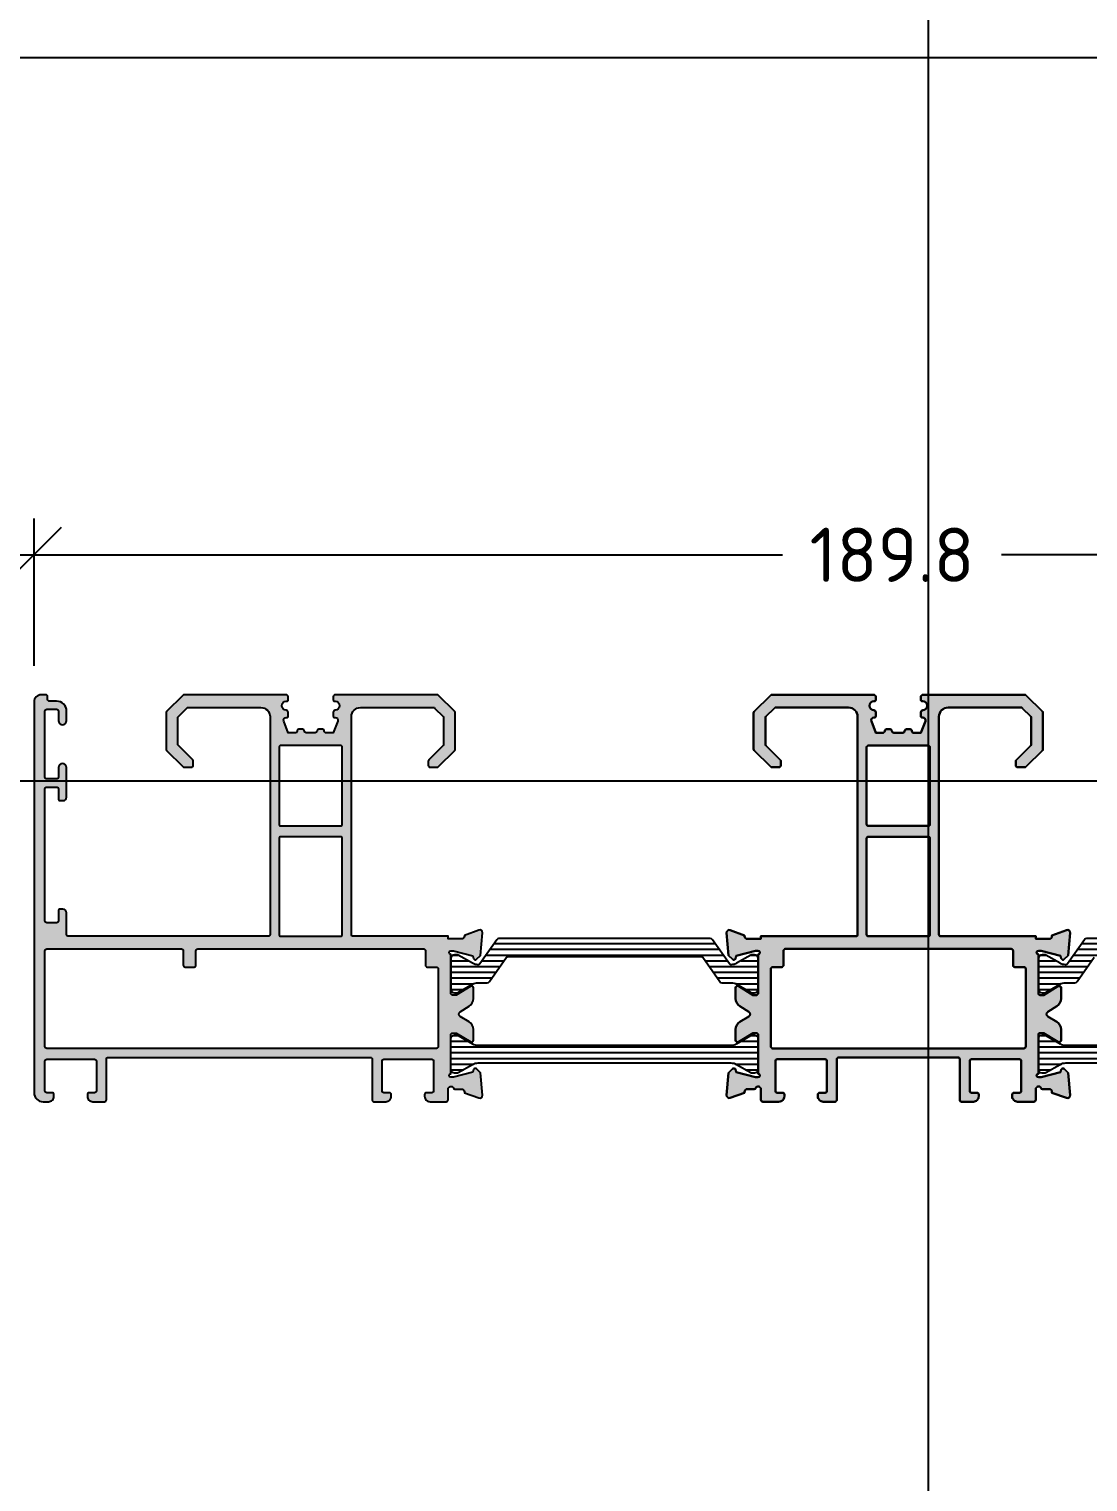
# Model space of a CAD drawing. Extents: x -4122 to 3414, y -5760 to 3840.
# Drawn here: x 641.6 to 758.7, y 3522.5 to 3683.2 of the extents above; entities that cross this region are included whole.
import ezdxf

# ---------------------------------------------------------------- set-up
doc = ezdxf.new("R2010")
doc.units = 0
doc.layers.get('0').update_dxf_attribs({"linetype": 'CONTINUOUS'})
doc.layers.get('DEFPOINTS').update_dxf_attribs({"linetype": 'CONTINUOUS'})
for name, color, linetype in [('ALUM', 7, 'CONTINUOUS'), ('DIM', 94, 'CONTINUOUS'), ('HATCH', 253, 'CONTINUOUS'), ('HATCH_PP', 254, 'CONTINUOUS'), ('PP', 7, 'CONTINUOUS'), ('UNMOVABLE', 4, 'CONTINUOUS')]:
    doc.layers.add(name, color=color, linetype=linetype)
doc.styles.add('ETEM_NAN', font='isocpeur.ttf')
doc.dimstyles.new('ETEM_ARCHITECTURE_STYLE$0', dxfattribs={"dimtxt": 2, "dimasz": 1, "dimexe": 1, "dimexo": 1, "dimgap": 1, "dimtad": 0, "dimdec": 1, "dimtxsty": 'ETEM_NAN', "dimblk": 'OBLIQUE', "dimcen": 0, "dimdle": 1, "dimclrd": 7, "dimclre": 7, "dimclrt": 7, "dimazin": 3, "dimtfac": 1, "dimtdec": 1, "dimtmove": 0, "dimatfit": 3, "dimtolj": 1, "dimtzin": 0})

# ---------------------------------------------------------------- blocks, each defined once
blk = doc.blocks.new('E_75_TEST_PAGE')
at = {"layer": 'DEFPOINTS'}
for p, q in [((185.93, 0), (185.93, -960)), ((278.81, -240), (73.06, -240))]:
    blk.add_line(p, q, dxfattribs=at)
at = {"layer": 'DEFPOINTS', "color": 3}
blk.add_line((386.8, -160), (73.06, -160), dxfattribs=at)
blk = doc.blocks.new('_OBLIQUE')
at = {"color": 0, "linetype": 'BYBLOCK'}
blk.add_line((-0.5, -0.5), (0.5, 0.5), dxfattribs=at)
blk = doc.blocks.new('*D11')
at = {"layer": 'DEFPOINTS', "color": 0}
for p in [(831.91, 3625.03), (642.11, 3608.74), (831.91, 3580.64)]:
    blk.add_point(p, dxfattribs=at)
at = {"layer": 'DIM', "color": 7}
for p, q in [((642.11, 3612.74), (642.11, 3629.03)), ((831.91, 3584.64), (831.91, 3629.03)), ((638.11, 3625.03), (724.91, 3625.03)), ((835.91, 3625.03), (749.11, 3625.03))]:
    blk.add_line(p, q, dxfattribs=at)
at = {"layer": 'DIM', "color": 7, "xscale": 6, "yscale": 6, "zscale": 6, "rotation": 180}
blk.add_blockref('_OBLIQUE', (642.11, 3625.03), dxfattribs=at)
at = {"layer": 'DIM', "color": 7, "xscale": 6, "yscale": 6, "zscale": 6}
blk.add_blockref('_OBLIQUE', (831.91, 3625.03), dxfattribs=at)
at = {"layer": 'DIM', "color": 7, "insert": (737.01, 3625.03), "char_height": 6, "attachment_point": 5, "style": 'ETEM_NAN'}
blk.add_mtext('189.8', dxfattribs=at)
blk = doc.blocks.new('*D12')
at = {"layer": 'DEFPOINTS', "color": 0}
for p in [(642.91, 3609.54), (633.61, 3564.54), (643.11, 3564.54)]:
    blk.add_point(p, dxfattribs=at)
at = {"layer": 'DIM', "color": 7}
for p, q in [((633.61, 3613.54), (633.61, 3594.94)), ((638.91, 3609.54), (629.61, 3609.54)), ((633.61, 3560.54), (633.61, 3579.14)), ((639.11, 3564.54), (629.61, 3564.54))]:
    blk.add_line(p, q, dxfattribs=at)
at = {"layer": 'DIM', "color": 7, "xscale": 6, "yscale": 6, "zscale": 6}
for p, rotation in [((633.61, 3609.54), 90), ((633.61, 3564.54), 270)]:
    blk.add_blockref('_OBLIQUE', p, dxfattribs=dict(at, rotation=rotation))
at = {"layer": 'DIM', "color": 7, "insert": (633.61, 3587.04), "char_height": 6, "attachment_point": 5, "rotation": 90, "style": 'ETEM_NAN'}
blk.add_mtext('45', dxfattribs=at)

msp = doc.modelspace()

# ---------------------------------------------------------------- hatches: boundary and pattern name
at = {"layer": 'HATCH'}
h = msp.add_hatch(color=256, dxfattribs=at)
h.paths.add_polyline_path([(658.71, 3609.54, 0.198912), (658.57, 3609.48), (656.77, 3607.68, 0.198912), (656.71, 3607.54), (656.71, 3603.54, 0.198912), (656.77, 3603.4), (658.57, 3601.6, 0.198912), (658.71, 3601.54), (659.51, 3601.54, 0.414214), (659.71, 3601.74), (659.71, 3602.21, 0.198912), (659.66, 3602.36), (658.07, 3603.94, -0.198912), (658.01, 3604.08), (658.01, 3607, -0.198912), (658.07, 3607.14), (659.01, 3608.08, -0.198912), (659.15, 3608.14), (667.21, 3608.14, -0.414214), (668.21, 3607.14), (668.21, 3583.04, -0.414214), (668.01, 3582.84), (645.91, 3582.84, -0.414214), (645.71, 3583.04), (645.71, 3585.44, 0.414214), (645.31, 3585.84), (645.01, 3585.84, 0.414214), (644.81, 3585.64), (644.81, 3584.54, -0.414214), (644.61, 3584.34), (643.51, 3584.34, -0.414214), (643.31, 3584.54), (643.31, 3599.14, -0.414214), (643.51, 3599.34), (644.61, 3599.34, -0.414214), (644.81, 3599.14), (644.81, 3598.04, 0.414214), (645.01, 3597.84), (645.31, 3597.84, 0.414214), (645.71, 3598.24), (645.71, 3601.49, 1), (644.81, 3601.49), (644.81, 3600.44, -0.414214), (644.61, 3600.24), (643.51, 3600.24, -0.414214), (643.31, 3600.44), (643.31, 3607.74, -0.414214), (643.51, 3607.94), (644.61, 3607.94, -0.414214), (644.81, 3607.74), (644.81, 3606.69, 1), (645.71, 3606.69), (645.71, 3607.74, 0.414214), (644.61, 3608.84), (643.81, 3608.84, -0.414214), (643.61, 3609.04), (643.61, 3609.34, 0.414214), (643.41, 3609.54), (642.91, 3609.54, 0.414214), (642.11, 3608.74), (642.11, 3565.54, 0.414214), (643.11, 3564.54), (643.71, 3564.54, 0.414214), (644.31, 3565.14), (644.31, 3565.34, 0.414214), (644.11, 3565.54), (643.51, 3565.54, -0.414214), (643.31, 3565.74), (643.31, 3569.04, -0.414214), (643.51, 3569.24), (648.81, 3569.24, -0.414214), (649.01, 3569.04), (649.01, 3565.74, -0.414214), (648.81, 3565.54), (648.21, 3565.54, 0.414214), (648.01, 3565.34), (648.01, 3565.14, 0.414214), (648.61, 3564.54), (649.91, 3564.54, 0.414214), (650.11, 3564.74), (650.11, 3569.24, -0.414214), (650.31, 3569.44), (679.31, 3569.44, -0.414214), (679.51, 3569.24), (679.51, 3564.74, 0.414214), (679.71, 3564.54), (681.01, 3564.54, 0.414214), (681.61, 3565.14), (681.61, 3565.34, 0.414214), (681.41, 3565.54), (680.81, 3565.54, -0.414214), (680.61, 3565.74), (680.61, 3569.04, -0.414214), (680.81, 3569.24), (686.11, 3569.24, -0.414214), (686.31, 3569.04), (686.31, 3565.74, -0.414214), (686.11, 3565.54), (685.51, 3565.54, 0.414214), (685.31, 3565.34), (685.31, 3565.14, 0.414214), (685.91, 3564.54), (687.71, 3564.54, 0.414214), (687.91, 3564.74), (687.91, 3565.94, -0.812836), (688.49, 3566.06, 0.298217), (688.67, 3565.94), (689.41, 3565.94, -0.414214), (689.71, 3565.64), (689.71, 3565.54), (691.31, 3564.96, 0.548619), (691.71, 3565.27), (691.5, 3567.75), (691.06, 3568.18, 0.57735), (690.73, 3568.09), (690.65, 3567.81), (688.51, 3567.24), (688.21, 3567.24, -1), (688.21, 3567.64), (688.21, 3571.94, -0.414214), (688.41, 3572.14), (688.81, 3572.14), (690.41, 3571.17, 0.585007), (690.71, 3571.34), (690.71, 3572.53, 0.261824), (690.23, 3573.38), (689.25, 3573.98, -0.562186), (689.25, 3574.5), (690.23, 3575.1, 0.261824), (690.71, 3575.95), (690.71, 3577.14, 0.585007), (690.41, 3577.31), (688.81, 3576.34), (688.41, 3576.34, -0.414214), (688.21, 3576.54), (688.21, 3580.84, -1), (688.21, 3581.24), (688.51, 3581.24), (690.65, 3580.67), (690.73, 3580.39, 0.57735), (691.06, 3580.3), (691.5, 3580.73), (691.71, 3583.21, 0.548619), (691.31, 3583.52), (689.71, 3582.94), (689.71, 3582.84, -0.414214), (689.41, 3582.54), (687.91, 3582.54), (687.91, 3582.84), (677.41, 3582.84, -0.414214), (677.21, 3583.04), (677.21, 3607.14, -0.414214), (678.21, 3608.14), (686.28, 3608.14, -0.198912), (686.42, 3608.08), (687.36, 3607.14, -0.198912), (687.41, 3607), (687.41, 3604.08, -0.198912), (687.36, 3603.94), (685.77, 3602.36, 0.198912), (685.71, 3602.21), (685.71, 3601.74, 0.414214), (685.91, 3601.54), (686.71, 3601.54, 0.198912), (686.86, 3601.6), (688.66, 3603.4, 0.198912), (688.71, 3603.54), (688.71, 3607.54, 0.198912), (688.66, 3607.68), (686.86, 3609.48, 0.198912), (686.71, 3609.54), (675.41, 3609.54, 0.414214), (675.21, 3609.34), (675.21, 3608.94, 0.414214), (675.31, 3608.84), (675.41, 3608.84, -1), (675.41, 3607.84, 0.414214), (675.21, 3607.64), (675.21, 3607.14, 0.541661), (675.34, 3607.03, -0.60332), (675.7, 3606.64), (675.21, 3605.34), (674.41, 3605.34, -0.414214), (674.21, 3605.54, 0.414214), (674.01, 3605.74), (673.61, 3605.74, 0.414213), (673.41, 3605.54, -0.414213), (673.21, 3605.34), (672.71, 3605.34), (672.21, 3605.34, -0.414213), (672.01, 3605.54, 0.414213), (671.81, 3605.74), (671.41, 3605.74, 0.414214), (671.21, 3605.54, -0.414214), (671.01, 3605.34), (670.21, 3605.34), (669.73, 3606.64, -0.522662), (670.01, 3607.04), (670.11, 3607.04, 0.414214), (670.21, 3607.14), (670.21, 3607.64, 0.414214), (670.01, 3607.84, -1), (670.01, 3608.84), (670.11, 3608.84, 0.414214), (670.21, 3608.94), (670.21, 3609.34, 0.414214), (670.01, 3609.54)])
h.paths.add_polyline_path([(669.41, 3603.94), (676.01, 3603.94, -0.414214), (676.21, 3603.74), (676.21, 3595.24, -0.414214), (676.01, 3595.04), (669.41, 3595.04, -0.414214), (669.21, 3595.24), (669.21, 3603.74, -0.414214)], flags=16)
h.paths.add_polyline_path([(669.41, 3593.84), (676.01, 3593.84, -0.414214), (676.21, 3593.64), (676.21, 3583.04, -0.414214), (676.01, 3582.84), (669.41, 3582.84, -0.414214), (669.21, 3583.04), (669.21, 3593.64, -0.414214)], flags=16)
h.paths.add_polyline_path([(685.21, 3581.44, -0.414214), (685.41, 3581.24), (685.41, 3579.64, 0.414214), (685.61, 3579.44), (686.61, 3579.44, -0.414214), (686.81, 3579.24), (686.81, 3570.64, -0.414214), (686.61, 3570.44), (643.51, 3570.44, -0.414214), (643.31, 3570.64), (643.31, 3581.24, -0.414214), (643.51, 3581.44), (658.41, 3581.44, -0.414214), (658.61, 3581.24), (658.61, 3579.64, 0.414214), (658.81, 3579.44), (659.81, 3579.44, 0.414214), (660.01, 3579.64), (660.01, 3581.24, -0.414214), (660.21, 3581.44)], flags=16)
h = msp.add_hatch(color=256, dxfattribs=at)
h.paths.add_polyline_path([(736.01, 3605.34), (735.21, 3605.34), (734.73, 3606.64, -0.522662), (735.01, 3607.04), (735.11, 3607.04, 0.414214), (735.21, 3607.14), (735.21, 3607.64, 0.414214), (735.01, 3607.84, -1), (735.01, 3608.84), (735.11, 3608.84, 0.414214), (735.21, 3608.94), (735.21, 3609.34, 0.414214), (735.01, 3609.54), (723.71, 3609.54, 0.198912), (723.57, 3609.48), (721.77, 3607.68, 0.198912), (721.71, 3607.54), (721.71, 3603.54, 0.198912), (721.77, 3603.4), (723.57, 3601.6, 0.198912), (723.71, 3601.54), (724.51, 3601.54, 0.414214), (724.71, 3601.74), (724.71, 3602.21, 0.198912), (724.66, 3602.36), (723.07, 3603.94, -0.198912), (723.01, 3604.08), (723.01, 3607, -0.198912), (723.07, 3607.14), (724.01, 3608.08, -0.198912), (724.15, 3608.14), (732.21, 3608.14, -0.414214), (733.21, 3607.14), (733.21, 3583.04, -0.414214), (733.01, 3582.84), (722.51, 3582.84), (722.51, 3582.54), (721.01, 3582.54, -0.414214), (720.71, 3582.84), (720.71, 3582.94), (719.12, 3583.52, 0.548619), (718.72, 3583.21), (718.93, 3580.73), (719.37, 3580.3, 0.57735), (719.7, 3580.39), (719.78, 3580.67), (721.91, 3581.24), (722.21, 3581.24, -1), (722.21, 3580.84), (722.21, 3576.54, -0.414214), (722.01, 3576.34), (721.61, 3576.34), (720.02, 3577.31, 0.585007), (719.71, 3577.14), (719.71, 3575.95, 0.261824), (720.19, 3575.1), (721.18, 3574.5, -0.562186), (721.18, 3573.98), (720.19, 3573.38, 0.261824), (719.71, 3572.53), (719.71, 3571.34, 0.585007), (720.02, 3571.17), (721.61, 3572.14), (722.01, 3572.14, -0.414214), (722.21, 3571.94), (722.21, 3567.64, -1), (722.21, 3567.24), (721.91, 3567.24), (719.78, 3567.81), (719.7, 3568.09, 0.57735), (719.37, 3568.18), (718.93, 3567.75), (718.72, 3565.27, 0.548619), (719.12, 3564.96), (720.71, 3565.54), (720.71, 3565.64, -0.414214), (721.01, 3565.94), (721.76, 3565.94, 0.298217), (721.94, 3566.06, -0.812836), (722.51, 3565.94), (722.51, 3564.74, 0.414214), (722.71, 3564.54), (724.51, 3564.54, 0.414214), (725.11, 3565.14), (725.11, 3565.34, 0.414214), (724.91, 3565.54), (724.31, 3565.54, -0.414214), (724.11, 3565.74), (724.11, 3569.04, -0.414214), (724.31, 3569.24), (729.61, 3569.24, -0.414214), (729.81, 3569.04), (729.81, 3565.74, -0.414213), (729.61, 3565.54), (729.01, 3565.54, 0.414214), (728.81, 3565.34), (728.81, 3565.14, 0.414214), (729.41, 3564.54), (730.71, 3564.54, 0.414214), (730.91, 3564.74), (730.91, 3569.24, -0.414214), (731.11, 3569.44), (737.71, 3569.44), (744.31, 3569.44, -0.414214), (744.51, 3569.24), (744.51, 3564.74, 0.414214), (744.71, 3564.54), (746.01, 3564.54, 0.414214), (746.61, 3565.14), (746.61, 3565.34, 0.414214), (746.41, 3565.54), (745.81, 3565.54, -0.414214), (745.61, 3565.74), (745.61, 3569.04, -0.414214), (745.81, 3569.24), (751.11, 3569.24, -0.414214), (751.31, 3569.04), (751.31, 3565.74, -0.414214), (751.11, 3565.54), (750.51, 3565.54, 0.414214), (750.31, 3565.34), (750.31, 3565.14, 0.414214), (750.91, 3564.54), (752.71, 3564.54, 0.414214), (752.91, 3564.74), (752.91, 3565.94, -0.812836), (753.49, 3566.06, 0.298217), (753.67, 3565.94), (754.41, 3565.94, -0.414214), (754.71, 3565.64), (754.71, 3565.54), (756.31, 3564.96, 0.548619), (756.71, 3565.27), (756.5, 3567.75), (756.06, 3568.18, 0.57735), (755.73, 3568.09), (755.65, 3567.81), (753.51, 3567.24), (753.21, 3567.24, -1), (753.21, 3567.64), (753.21, 3571.94, -0.414214), (753.41, 3572.14), (753.81, 3572.14), (755.41, 3571.17, 0.585007), (755.71, 3571.34), (755.71, 3572.53, 0.261824), (755.23, 3573.38), (754.25, 3573.98, -0.562186), (754.25, 3574.5), (755.23, 3575.1, 0.261824), (755.71, 3575.95), (755.71, 3577.14, 0.585007), (755.41, 3577.31), (753.81, 3576.34), (753.41, 3576.34, -0.414214), (753.21, 3576.54), (753.21, 3580.84, -1), (753.21, 3581.24), (753.51, 3581.24), (755.65, 3580.67), (755.73, 3580.39, 0.57735), (756.06, 3580.3), (756.5, 3580.73), (756.71, 3583.21, 0.548619), (756.31, 3583.52), (754.71, 3582.94), (754.71, 3582.84, -0.414214), (754.41, 3582.54), (752.91, 3582.54), (752.91, 3582.84), (742.41, 3582.84, -0.414214), (742.21, 3583.04), (742.21, 3607.14, -0.414214), (743.21, 3608.14), (751.28, 3608.14, -0.198912), (751.42, 3608.08), (752.36, 3607.14, -0.198912), (752.41, 3607), (752.41, 3604.08, -0.198912), (752.36, 3603.94), (750.77, 3602.36, 0.198912), (750.71, 3602.21), (750.71, 3601.74, 0.414214), (750.91, 3601.54), (751.71, 3601.54, 0.198912), (751.86, 3601.6), (753.66, 3603.4, 0.198912), (753.71, 3603.54), (753.71, 3607.54, 0.198912), (753.66, 3607.68), (751.86, 3609.48, 0.198912), (751.71, 3609.54), (740.41, 3609.54, 0.414214), (740.21, 3609.34), (740.21, 3608.94, 0.414214), (740.31, 3608.84), (740.41, 3608.84, -1), (740.41, 3607.84, 0.414214), (740.21, 3607.64), (740.21, 3607.14, 0.541661), (740.34, 3607.03, -0.60332), (740.7, 3606.64), (740.21, 3605.34), (739.41, 3605.34, -0.414214), (739.21, 3605.54, 0.414214), (739.01, 3605.74), (738.61, 3605.74, 0.414213), (738.41, 3605.54, -0.414213), (738.21, 3605.34), (737.71, 3605.34), (737.21, 3605.34, -0.414213), (737.01, 3605.54, 0.414213), (736.81, 3605.74), (736.41, 3605.74, 0.414214), (736.21, 3605.54, -0.414214)])
h.paths.add_polyline_path([(737.71, 3603.94), (741.01, 3603.94, -0.414214), (741.21, 3603.74), (741.21, 3595.24, -0.414214), (741.01, 3595.04), (737.71, 3595.04), (734.41, 3595.04, -0.414214), (734.21, 3595.24), (734.21, 3603.74, -0.414214), (734.41, 3603.94)], flags=16)
h.paths.add_polyline_path([(737.71, 3593.84), (741.01, 3593.84, -0.414214), (741.21, 3593.64), (741.21, 3583.04, -0.414214), (741.01, 3582.84), (737.71, 3582.84), (734.41, 3582.84, -0.414214), (734.21, 3583.04), (734.21, 3593.64, -0.414214), (734.41, 3593.84)], flags=16)
h.paths.add_polyline_path([(737.71, 3581.44), (750.21, 3581.44, -0.414214), (750.41, 3581.24), (750.41, 3579.64, 0.414214), (750.61, 3579.44), (751.61, 3579.44, -0.414214), (751.81, 3579.24), (751.81, 3570.64, -0.414214), (751.61, 3570.44), (737.71, 3570.44), (723.81, 3570.44, -0.414214), (723.61, 3570.64), (723.61, 3579.24, -0.414214), (723.81, 3579.44), (724.81, 3579.44, 0.414214), (725.01, 3579.64), (725.01, 3581.24, -0.414214), (725.21, 3581.44)], flags=16)
at = {"layer": 'HATCH_PP'}
h = msp.add_hatch(dxfattribs=at)
h.set_pattern_fill('ANSI31', color=256, scale=0.2, angle=135, style=0)
edge = h.paths.add_edge_path()
edge.add_line((770.21, 3580.59), (780.91, 3580.59))
edge.add_arc((780.91, 3580.39), 0.2, 35, 90, ccw=False)
edge.add_line((781.07, 3580.51), (782.95, 3577.82))
edge.add_arc((783.2, 3577.99), 0.3, 215, 270)
edge.add_line((783.2, 3577.69), (784.23, 3577.69))
edge.add_arc((784.23, 3576.49), 1.2, 60, 90, ccw=False)
edge.add_line((784.83, 3577.53), (786.4, 3576.62))
edge.add_arc((786.51, 3576.8), 0.21, 240, 270)
edge.add_line((786.51, 3576.59), (786.81, 3576.59))
edge.add_arc((786.81, 3576.99), 0.4, 270, 360)
edge.add_line((787.21, 3576.99), (787.21, 3580.39))
edge.add_arc((786.81, 3580.39), 0.4, 0, 90)
edge.add_line((786.81, 3580.79), (786.51, 3580.79))
edge.add_arc((786.51, 3580.58), 0.21, 90, 120)
edge.add_line((786.4, 3580.76), (784.83, 3579.85))
edge.add_arc((784.23, 3580.89), 1.2, 270, 300, ccw=False)
edge.add_line((784.23, 3579.69), (784.19, 3579.69))
edge.add_arc((784.19, 3579.9), 0.21, 215, 270, ccw=False)
edge.add_line((784.02, 3579.78), (782.14, 3582.46))
edge.add_arc((781.9, 3582.29), 0.3, 35, 90)
edge.add_line((781.9, 3582.59), (770.21, 3582.59))
edge.add_line((770.21, 3582.59), (758.53, 3582.59))
edge.add_arc((758.53, 3582.29), 0.3, 90, 145)
edge.add_line((758.29, 3582.46), (756.41, 3579.78))
edge.add_arc((756.24, 3579.9), 0.21, 270, 325, ccw=False)
edge.add_line((756.24, 3579.69), (756.2, 3579.69))
edge.add_arc((756.2, 3580.89), 1.2, 240, 270, ccw=False)
edge.add_line((755.6, 3579.85), (754.02, 3580.76))
edge.add_arc((753.92, 3580.58), 0.21, 60, 90)
edge.add_line((753.92, 3580.79), (753.61, 3580.79))
edge.add_arc((753.61, 3580.39), 0.4, 90, 180)
edge.add_line((753.21, 3580.39), (753.21, 3576.99))
edge.add_arc((753.61, 3576.99), 0.4, 180, 270)
edge.add_line((753.61, 3576.59), (753.92, 3576.59))
edge.add_arc((753.92, 3576.8), 0.21, 270, 300)
edge.add_line((754.02, 3576.62), (755.6, 3577.53))
edge.add_arc((756.2, 3576.49), 1.2, 90, 120, ccw=False)
edge.add_line((756.2, 3577.69), (757.23, 3577.69))
edge.add_arc((757.23, 3577.99), 0.3, 270, 325)
edge.add_line((757.48, 3577.82), (759.36, 3580.51))
edge.add_arc((759.52, 3580.39), 0.2, 90, 145, ccw=False)
edge.add_line((759.52, 3580.59), (770.21, 3580.59))
edge = h.paths.add_edge_path()
edge.add_arc((753.61, 3571.49), 0.4, 90, 180, ccw=False)
edge.add_line((753.61, 3571.89), (753.89, 3571.89))
edge.add_arc((753.89, 3571.59), 0.3, 60, 90, ccw=False)
edge.add_line((754.04, 3571.85), (755.6, 3570.95))
edge.add_arc((756.2, 3571.99), 1.2, 240, 270)
edge.add_line((756.2, 3570.79), (784.23, 3570.79))
edge.add_arc((784.23, 3571.99), 1.2, 270, 300)
edge.add_line((784.83, 3570.95), (786.38, 3571.85))
edge.add_arc((786.53, 3571.59), 0.3, 90, 120, ccw=False)
edge.add_line((786.53, 3571.89), (786.81, 3571.89))
edge.add_arc((786.81, 3571.49), 0.4, 0, 90, ccw=False)
edge.add_line((787.21, 3571.49), (787.21, 3568.09))
edge.add_arc((786.81, 3568.09), 0.4, 270, 360, ccw=False)
edge.add_line((786.81, 3567.69), (786.53, 3567.69))
edge.add_arc((786.53, 3567.99), 0.3, 240, 270, ccw=False)
edge.add_line((786.38, 3567.73), (784.83, 3568.63))
edge.add_arc((784.23, 3567.59), 1.2, 60, 90)
edge.add_line((784.23, 3568.79), (756.2, 3568.79))
edge.add_arc((756.2, 3567.59), 1.2, 90, 120)
edge.add_line((755.6, 3568.63), (754.04, 3567.73))
edge.add_arc((753.89, 3567.99), 0.3, 270, 300, ccw=False)
edge.add_line((753.89, 3567.69), (753.61, 3567.69))
edge.add_arc((753.61, 3568.09), 0.4, 180, 270, ccw=False)
edge.add_line((753.21, 3568.09), (753.21, 3571.49))
edge = h.paths.add_edge_path()
edge.add_arc((688.61, 3571.49), 0.4, 90, 180, ccw=False)
edge.add_line((688.61, 3571.89), (688.89, 3571.89))
edge.add_arc((688.89, 3571.59), 0.3, 60, 90, ccw=False)
edge.add_line((689.04, 3571.85), (690.6, 3570.95))
edge.add_arc((691.2, 3571.99), 1.2, 240, 270)
edge.add_line((691.2, 3570.79), (719.23, 3570.79))
edge.add_arc((719.23, 3571.99), 1.2, 270, 300)
edge.add_line((719.83, 3570.95), (721.38, 3571.85))
edge.add_arc((721.53, 3571.59), 0.3, 90, 120, ccw=False)
edge.add_line((721.53, 3571.89), (721.81, 3571.89))
edge.add_arc((721.81, 3571.49), 0.4, 0, 90, ccw=False)
edge.add_line((722.21, 3571.49), (722.21, 3568.09))
edge.add_arc((721.81, 3568.09), 0.4, 270, 360, ccw=False)
edge.add_line((721.81, 3567.69), (721.53, 3567.69))
edge.add_arc((721.53, 3567.99), 0.3, 240, 270, ccw=False)
edge.add_line((721.38, 3567.73), (719.83, 3568.63))
edge.add_arc((719.23, 3567.59), 1.2, 60, 90)
edge.add_line((719.23, 3568.79), (691.2, 3568.79))
edge.add_arc((691.2, 3567.59), 1.2, 90, 120)
edge.add_line((690.6, 3568.63), (689.04, 3567.73))
edge.add_arc((688.89, 3567.99), 0.3, 270, 300, ccw=False)
edge.add_line((688.89, 3567.69), (688.61, 3567.69))
edge.add_arc((688.61, 3568.09), 0.4, 180, 270, ccw=False)
edge.add_line((688.21, 3568.09), (688.21, 3571.49))
edge = h.paths.add_edge_path()
edge.add_line((705.21, 3580.59), (715.91, 3580.59))
edge.add_arc((715.91, 3580.39), 0.2, 35, 90, ccw=False)
edge.add_line((716.07, 3580.51), (717.95, 3577.82))
edge.add_arc((718.2, 3577.99), 0.3, 215, 270)
edge.add_line((718.2, 3577.69), (719.23, 3577.69))
edge.add_arc((719.23, 3576.49), 1.2, 60, 90, ccw=False)
edge.add_line((719.83, 3577.53), (721.4, 3576.62))
edge.add_arc((721.51, 3576.8), 0.21, 240, 270)
edge.add_line((721.51, 3576.59), (721.81, 3576.59))
edge.add_arc((721.81, 3576.99), 0.4, 270, 360)
edge.add_line((722.21, 3576.99), (722.21, 3580.39))
edge.add_arc((721.81, 3580.39), 0.4, 0, 90)
edge.add_line((721.81, 3580.79), (721.51, 3580.79))
edge.add_arc((721.51, 3580.58), 0.21, 90, 120)
edge.add_line((721.4, 3580.76), (719.83, 3579.85))
edge.add_arc((719.23, 3580.89), 1.2, 270, 300, ccw=False)
edge.add_line((719.23, 3579.69), (719.19, 3579.69))
edge.add_arc((719.19, 3579.9), 0.21, 215, 270, ccw=False)
edge.add_line((719.02, 3579.78), (717.14, 3582.46))
edge.add_arc((716.9, 3582.29), 0.3, 35, 90)
edge.add_line((716.9, 3582.59), (705.21, 3582.59))
edge.add_line((705.21, 3582.59), (693.53, 3582.59))
edge.add_arc((693.53, 3582.29), 0.3, 90, 145)
edge.add_line((693.29, 3582.46), (691.41, 3579.78))
edge.add_arc((691.24, 3579.9), 0.21, 270, 325, ccw=False)
edge.add_line((691.24, 3579.69), (691.2, 3579.69))
edge.add_arc((691.2, 3580.89), 1.2, 240, 270, ccw=False)
edge.add_line((690.6, 3579.85), (689.02, 3580.76))
edge.add_arc((688.92, 3580.58), 0.21, 60, 90)
edge.add_line((688.92, 3580.79), (688.61, 3580.79))
edge.add_arc((688.61, 3580.39), 0.4, 90, 180)
edge.add_line((688.21, 3580.39), (688.21, 3576.99))
edge.add_arc((688.61, 3576.99), 0.4, 180, 270)
edge.add_line((688.61, 3576.59), (688.92, 3576.59))
edge.add_arc((688.92, 3576.8), 0.21, 270, 300)
edge.add_line((689.02, 3576.62), (690.6, 3577.53))
edge.add_arc((691.2, 3576.49), 1.2, 90, 120, ccw=False)
edge.add_line((691.2, 3577.69), (692.23, 3577.69))
edge.add_arc((692.23, 3577.99), 0.3, 270, 325)
edge.add_line((692.48, 3577.82), (694.36, 3580.51))
edge.add_arc((694.52, 3580.39), 0.2, 90, 145, ccw=False)
edge.add_line((694.52, 3580.59), (705.21, 3580.59))

# ---------------------------------------------------------------- linework, layer by layer
at = {"layer": 'ALUM'}
for points in [[(675.31, 3607.04), (675.41, 3607.04, -0.522662), (675.7, 3606.64), (675.21, 3605.34), (674.41, 3605.34, -0.414214), (674.21, 3605.54, 0.414214), (674.01, 3605.74), (673.61, 3605.74, 0.414213), (673.41, 3605.54, -0.414213), (673.21, 3605.34), (672.71, 3605.34), (672.21, 3605.34, -0.414213), (672.01, 3605.54, 0.414213), (671.81, 3605.74), (671.41, 3605.74, 0.414214), (671.21, 3605.54, -0.414214), (671.01, 3605.34), (670.21, 3605.34), (669.73, 3606.64, -0.522662), (670.01, 3607.04), (670.11, 3607.04, 0.414214), (670.21, 3607.14), (670.21, 3607.64, 0.414214), (670.01, 3607.84, -1), (670.01, 3608.84), (670.11, 3608.84, 0.414214), (670.21, 3608.94), (670.21, 3609.34, 0.414214), (670.01, 3609.54), (658.71, 3609.54, 0.198912), (658.57, 3609.48), (656.77, 3607.68, 0.198912), (656.71, 3607.54), (656.71, 3603.54, 0.198912), (656.77, 3603.4), (658.57, 3601.6, 0.198912), (658.71, 3601.54), (659.51, 3601.54, 0.414214), (659.71, 3601.74), (659.71, 3602.21, 0.198912), (659.66, 3602.36), (658.07, 3603.94, -0.198912), (658.01, 3604.08), (658.01, 3607, -0.198912), (658.07, 3607.14), (659.01, 3608.08, -0.198912), (659.15, 3608.14), (667.21, 3608.14, -0.414214), (668.21, 3607.14), (668.21, 3583.04, -0.414214), (668.01, 3582.84), (645.91, 3582.84, -0.414214), (645.71, 3583.04), (645.71, 3585.44, 0.414214), (645.31, 3585.84), (645.01, 3585.84, 0.414214), (644.81, 3585.64), (644.81, 3584.54, -0.414214), (644.61, 3584.34), (643.51, 3584.34, -0.414214), (643.31, 3584.54), (643.31, 3599.14, -0.414214), (643.51, 3599.34), (644.61, 3599.34, -0.414214), (644.81, 3599.14), (644.81, 3598.04, 0.414214), (645.01, 3597.84), (645.31, 3597.84, 0.414214), (645.71, 3598.24), (645.71, 3601.49, 1), (644.81, 3601.49), (644.81, 3600.44, -0.414214), (644.61, 3600.24), (643.51, 3600.24, -0.414214), (643.31, 3600.44), (643.31, 3607.74, -0.414214), (643.51, 3607.94), (644.61, 3607.94, -0.414214), (644.81, 3607.74), (644.81, 3606.69, 1), (645.71, 3606.69), (645.71, 3607.74, 0.414214), (644.61, 3608.84), (643.81, 3608.84, -0.414214), (643.61, 3609.04), (643.61, 3609.34, 0.414214), (643.41, 3609.54), (642.91, 3609.54, 0.414214), (642.11, 3608.74), (642.11, 3565.54, 0.414214), (643.11, 3564.54), (643.71, 3564.54, 0.414214), (644.31, 3565.14), (644.31, 3565.34, 0.414214), (644.11, 3565.54), (643.51, 3565.54, -0.414214), (643.31, 3565.74), (643.31, 3569.04, -0.414214), (643.51, 3569.24), (648.81, 3569.24, -0.414214), (649.01, 3569.04), (649.01, 3565.74, -0.414214), (648.81, 3565.54), (648.21, 3565.54, 0.414214), (648.01, 3565.34), (648.01, 3565.14, 0.414214), (648.61, 3564.54), (649.91, 3564.54, 0.414214), (650.11, 3564.74), (650.11, 3569.24, -0.414214), (650.31, 3569.44), (679.31, 3569.44, -0.414214), (679.51, 3569.24), (679.51, 3564.74, 0.414214), (679.71, 3564.54), (681.01, 3564.54, 0.414214), (681.61, 3565.14), (681.61, 3565.34, 0.414214), (681.41, 3565.54), (680.81, 3565.54, -0.414214), (680.61, 3565.74), (680.61, 3569.04, -0.415687), (680.81, 3569.24), (686.11, 3569.24, -0.414214), (686.31, 3569.04), (686.31, 3565.74, -0.414214), (686.11, 3565.54), (685.51, 3565.54, 0.414214), (685.31, 3565.34), (685.31, 3565.14, 0.414214), (685.91, 3564.54), (687.71, 3564.54, 0.414214), (687.91, 3564.74), (687.91, 3565.94, -0.812836), (688.49, 3566.06, 0.298217), (688.67, 3565.94), (689.41, 3565.94, -0.414214), (689.71, 3565.64), (689.71, 3565.54), (691.31, 3564.96, 0.548619), (691.71, 3565.27), (691.5, 3567.75), (691.06, 3568.18, 0.57735), (690.73, 3568.09), (690.65, 3567.81), (688.51, 3567.24), (688.21, 3567.24, -1), (688.21, 3567.64), (688.21, 3571.94, -0.414214), (688.41, 3572.14), (688.81, 3572.14), (690.41, 3571.17, 0.585007), (690.71, 3571.34), (690.71, 3572.53, 0.261824), (690.23, 3573.38), (689.25, 3573.98, -0.562186), (689.25, 3574.5), (690.23, 3575.1, 0.261824), (690.71, 3575.95), (690.71, 3577.14, 0.585007), (690.41, 3577.31), (688.81, 3576.34), (688.41, 3576.34, -0.414214), (688.21, 3576.54), (688.21, 3580.84, -1), (688.21, 3581.24), (688.51, 3581.24), (690.65, 3580.67), (690.73, 3580.39, 0.57735), (691.06, 3580.3), (691.5, 3580.73), (691.71, 3583.21, 0.548619), (691.31, 3583.52), (689.71, 3582.94), (689.71, 3582.84, -0.414214), (689.41, 3582.54), (687.91, 3582.54), (687.91, 3582.84), (677.41, 3582.84, -0.414214), (677.21, 3583.04), (677.21, 3607.14, -0.414214), (678.21, 3608.14), (686.28, 3608.14, -0.198912), (686.42, 3608.08), (687.36, 3607.14, -0.198912), (687.41, 3607), (687.41, 3604.08, -0.198912), (687.36, 3603.94), (685.77, 3602.36, 0.198912), (685.71, 3602.21), (685.71, 3601.74, 0.414214), (685.91, 3601.54), (686.71, 3601.54, 0.198912), (686.86, 3601.6), (688.66, 3603.4, 0.198912), (688.71, 3603.54), (688.71, 3607.54, 0.198912), (688.66, 3607.68), (686.86, 3609.48, 0.198912), (686.71, 3609.54), (675.41, 3609.54, 0.414214), (675.21, 3609.34), (675.21, 3608.94, 0.414214), (675.31, 3608.84), (675.41, 3608.84, -1), (675.41, 3607.84, 0.414214), (675.21, 3607.64), (675.21, 3607.14, 0.414214)], [(737.71, 3569.44), (731.11, 3569.44, 0.414214), (730.91, 3569.24), (730.91, 3564.74, -0.414214), (730.71, 3564.54), (729.41, 3564.54, -0.414214), (728.81, 3565.14), (728.81, 3565.34, -0.414214), (729.01, 3565.54), (729.61, 3565.54, 0.414214), (729.81, 3565.74), (729.81, 3569.04, 0.415687), (729.61, 3569.24), (724.31, 3569.24, 0.414214), (724.11, 3569.04), (724.11, 3565.74, 0.414214), (724.31, 3565.54), (724.91, 3565.54, -0.414214), (725.11, 3565.34), (725.11, 3565.14, -0.414214), (724.51, 3564.54), (722.71, 3564.54, -0.414214), (722.51, 3564.74), (722.51, 3565.94, 0.812836), (721.94, 3566.06, -0.298217), (721.76, 3565.94), (721.01, 3565.94, 0.414214), (720.71, 3565.64), (720.71, 3565.54), (719.12, 3564.96, -0.548619), (718.72, 3565.27), (718.93, 3567.75), (719.37, 3568.18, -0.57735), (719.7, 3568.09), (719.78, 3567.81), (721.91, 3567.24), (722.21, 3567.24, 1), (722.21, 3567.64), (722.21, 3571.94, 0.414214), (722.01, 3572.14), (721.61, 3572.14), (720.02, 3571.17, -0.585007), (719.71, 3571.34), (719.71, 3572.53, -0.261824), (720.19, 3573.38), (721.18, 3573.98, 0.562186), (721.18, 3574.5), (720.19, 3575.1, -0.261824), (719.71, 3575.95), (719.71, 3577.14, -0.585007), (720.02, 3577.31), (721.61, 3576.34), (722.01, 3576.34, 0.414214), (722.21, 3576.54), (722.21, 3580.84, 1), (722.21, 3581.24), (721.91, 3581.24), (719.78, 3580.67), (719.7, 3580.39, -0.57735), (719.37, 3580.3), (718.93, 3580.73), (718.72, 3583.21, -0.548619), (719.12, 3583.52), (720.71, 3582.94), (720.71, 3582.84, 0.414214), (721.01, 3582.54), (722.51, 3582.54), (722.51, 3582.84), (733.01, 3582.84, 0.414214), (733.21, 3583.04), (733.21, 3607.14, 0.414214), (732.21, 3608.14), (724.15, 3608.14, 0.198912), (724.01, 3608.08), (723.07, 3607.14, 0.198912), (723.01, 3607), (723.01, 3604.08, 0.198912), (723.07, 3603.94), (724.66, 3602.36, -0.198912), (724.71, 3602.21), (724.71, 3601.74, -0.414214), (724.51, 3601.54), (723.71, 3601.54, -0.198912), (723.57, 3601.6), (721.77, 3603.4, -0.198912), (721.71, 3603.54), (721.71, 3607.54, -0.198912), (721.77, 3607.68), (723.57, 3609.48, -0.198912), (723.71, 3609.54), (735.01, 3609.54, -0.414214), (735.21, 3609.34), (735.21, 3608.94, -0.414214), (735.11, 3608.84), (735.01, 3608.84, 1), (735.01, 3607.84, -0.414214), (735.21, 3607.64), (735.21, 3607.14, -0.414214), (735.11, 3607.04), (735.01, 3607.04, 0.522662), (734.73, 3606.64), (735.21, 3605.34), (736.01, 3605.34, 0.414214), (736.21, 3605.54, -0.414214), (736.41, 3605.74), (736.81, 3605.74, -0.414213), (737.01, 3605.54, 0.414213), (737.21, 3605.34), (737.71, 3605.34), (738.21, 3605.34, 0.414213), (738.41, 3605.54, -0.414213), (738.61, 3605.74), (739.01, 3605.74, -0.414214), (739.21, 3605.54, 0.414214), (739.41, 3605.34), (740.21, 3605.34), (740.7, 3606.64, 0.522662), (740.41, 3607.04), (740.31, 3607.04, -0.414214), (740.21, 3607.14), (740.21, 3607.64, -0.414214), (740.41, 3607.84, 1), (740.41, 3608.84), (740.31, 3608.84, -0.414214), (740.21, 3608.94), (740.21, 3609.34, -0.414214), (740.41, 3609.54), (751.71, 3609.54, -0.198912), (751.86, 3609.48), (753.66, 3607.68, -0.198912), (753.71, 3607.54), (753.71, 3603.54, -0.198912), (753.66, 3603.4), (751.86, 3601.6, -0.198912), (751.71, 3601.54), (750.91, 3601.54, -0.414214), (750.71, 3601.74), (750.71, 3602.21, -0.198912), (750.77, 3602.36), (752.36, 3603.94, 0.198912), (752.41, 3604.08), (752.41, 3607, 0.198912), (752.36, 3607.14), (751.42, 3608.08, 0.198912), (751.28, 3608.14), (743.21, 3608.14, 0.414214), (742.21, 3607.14), (742.21, 3583.04, 0.414214), (742.41, 3582.84), (752.91, 3582.84), (752.91, 3582.54), (754.41, 3582.54, 0.414214), (754.71, 3582.84), (754.71, 3582.94), (756.31, 3583.52, -0.548619), (756.71, 3583.21), (756.5, 3580.73), (756.06, 3580.3, -0.57735), (755.73, 3580.39), (755.65, 3580.67), (753.51, 3581.24), (753.21, 3581.24, 1), (753.21, 3580.84), (753.21, 3576.54, 0.414214), (753.41, 3576.34), (753.81, 3576.34), (755.41, 3577.31, -0.585007), (755.71, 3577.14), (755.71, 3575.95, -0.261824), (755.23, 3575.1), (754.25, 3574.5, 0.562186), (754.25, 3573.98), (755.23, 3573.38, -0.261824), (755.71, 3572.53), (755.71, 3571.34, -0.585007), (755.41, 3571.17), (753.81, 3572.14), (753.41, 3572.14, 0.414214), (753.21, 3571.94), (753.21, 3567.64, 1), (753.21, 3567.24), (753.51, 3567.24), (755.65, 3567.81), (755.73, 3568.09, -0.57735), (756.06, 3568.18), (756.5, 3567.75), (756.71, 3565.27, -0.548619), (756.31, 3564.96), (754.71, 3565.54), (754.71, 3565.64, 0.414214), (754.41, 3565.94), (753.67, 3565.94, -0.298217), (753.49, 3566.06, 0.812836), (752.91, 3565.94), (752.91, 3564.74, -0.414214), (752.71, 3564.54), (750.91, 3564.54, -0.414214), (750.31, 3565.14), (750.31, 3565.34, -0.414214), (750.51, 3565.54), (751.11, 3565.54, 0.414214), (751.31, 3565.74), (751.31, 3569.04, 0.414214), (751.11, 3569.24), (745.81, 3569.24, 0.415687), (745.61, 3569.04), (745.61, 3565.74, 0.414214), (745.81, 3565.54), (746.41, 3565.54, -0.414214), (746.61, 3565.34), (746.61, 3565.14, -0.414214), (746.01, 3564.54), (744.71, 3564.54, -0.414214), (744.51, 3564.74), (744.51, 3569.24, 0.414214), (744.31, 3569.44)], [(737.71, 3569.44), (744.31, 3569.44, -0.414214), (744.51, 3569.24), (744.51, 3564.74, 0.414214), (744.71, 3564.54), (746.01, 3564.54, 0.414214), (746.61, 3565.14), (746.61, 3565.34, 0.414214), (746.41, 3565.54), (745.81, 3565.54, -0.414214), (745.61, 3565.74), (745.61, 3569.04, -0.415687), (745.81, 3569.24), (751.11, 3569.24, -0.414214), (751.31, 3569.04), (751.31, 3565.74, -0.414214), (751.11, 3565.54), (750.51, 3565.54, 0.414214), (750.31, 3565.34), (750.31, 3565.14, 0.414214), (750.91, 3564.54), (752.71, 3564.54, 0.414214), (752.91, 3564.74), (752.91, 3565.94, -0.812836), (753.49, 3566.06, 0.298217), (753.67, 3565.94), (754.41, 3565.94, -0.414214), (754.71, 3565.64), (754.71, 3565.54), (756.31, 3564.96, 0.548619), (756.71, 3565.27), (756.5, 3567.75), (756.06, 3568.18, 0.57735), (755.73, 3568.09), (755.65, 3567.81), (753.51, 3567.24), (753.21, 3567.24, -1), (753.21, 3567.64), (753.21, 3571.94, -0.414214), (753.41, 3572.14), (753.81, 3572.14), (755.41, 3571.17, 0.585007), (755.71, 3571.34), (755.71, 3572.53, 0.261824), (755.23, 3573.38), (754.25, 3573.98, -0.562186), (754.25, 3574.5), (755.23, 3575.1, 0.261824), (755.71, 3575.95), (755.71, 3577.14, 0.585007), (755.41, 3577.31), (753.81, 3576.34), (753.41, 3576.34, -0.414214), (753.21, 3576.54), (753.21, 3580.84, -1), (753.21, 3581.24), (753.51, 3581.24), (755.65, 3580.67), (755.73, 3580.39, 0.57735), (756.06, 3580.3), (756.5, 3580.73), (756.71, 3583.21, 0.548619), (756.31, 3583.52), (754.71, 3582.94), (754.71, 3582.84, -0.414214), (754.41, 3582.54), (752.91, 3582.54), (752.91, 3582.84), (742.41, 3582.84, -0.414214), (742.21, 3583.04), (742.21, 3607.14, -0.414214), (743.21, 3608.14), (751.28, 3608.14, -0.198912), (751.42, 3608.08), (752.36, 3607.14, -0.198912), (752.41, 3607), (752.41, 3604.08, -0.198912), (752.36, 3603.94), (750.77, 3602.36, 0.198912), (750.71, 3602.21), (750.71, 3601.74, 0.414214), (750.91, 3601.54), (751.71, 3601.54, 0.198912), (751.86, 3601.6), (753.66, 3603.4, 0.198912), (753.71, 3603.54), (753.71, 3607.54, 0.198912), (753.66, 3607.68), (751.86, 3609.48, 0.198912), (751.71, 3609.54), (740.41, 3609.54, 0.414214), (740.21, 3609.34), (740.21, 3608.94, 0.414214), (740.31, 3608.84), (740.41, 3608.84, -1), (740.41, 3607.84, 0.414214), (740.21, 3607.64), (740.21, 3607.14, 0.414214), (740.31, 3607.04), (740.41, 3607.04, -0.522662), (740.7, 3606.64), (740.21, 3605.34), (739.41, 3605.34, -0.414214), (739.21, 3605.54, 0.414214), (739.01, 3605.74), (738.61, 3605.74, 0.414213), (738.41, 3605.54, -0.414213), (738.21, 3605.34), (737.71, 3605.34), (737.21, 3605.34, -0.414213), (737.01, 3605.54, 0.414213), (736.81, 3605.74), (736.41, 3605.74, 0.414214), (736.21, 3605.54, -0.414214), (736.01, 3605.34), (735.21, 3605.34), (734.73, 3606.64, -0.522662), (735.01, 3607.04), (735.11, 3607.04, 0.414214), (735.21, 3607.14), (735.21, 3607.64, 0.414214), (735.01, 3607.84, -1), (735.01, 3608.84), (735.11, 3608.84, 0.414214), (735.21, 3608.94), (735.21, 3609.34, 0.414214), (735.01, 3609.54), (723.71, 3609.54, 0.198912), (723.57, 3609.48), (721.77, 3607.68, 0.198912), (721.71, 3607.54), (721.71, 3603.54, 0.198912), (721.77, 3603.4), (723.57, 3601.6, 0.198912), (723.71, 3601.54), (724.51, 3601.54, 0.414214), (724.71, 3601.74), (724.71, 3602.21, 0.198912), (724.66, 3602.36), (723.07, 3603.94, -0.198912), (723.01, 3604.08), (723.01, 3607, -0.198912), (723.07, 3607.14), (724.01, 3608.08, -0.198912), (724.15, 3608.14), (732.21, 3608.14, -0.414214), (733.21, 3607.14), (733.21, 3583.04, -0.414214), (733.01, 3582.84), (722.51, 3582.84), (722.51, 3582.54), (721.01, 3582.54, -0.414214), (720.71, 3582.84), (720.71, 3582.94), (719.12, 3583.52, 0.548619), (718.72, 3583.21), (718.93, 3580.73), (719.37, 3580.3, 0.57735), (719.7, 3580.39), (719.78, 3580.67), (721.91, 3581.24), (722.21, 3581.24, -1), (722.21, 3580.84), (722.21, 3576.54, -0.414214), (722.01, 3576.34), (721.61, 3576.34), (720.02, 3577.31, 0.585007), (719.71, 3577.14), (719.71, 3575.95, 0.261824), (720.19, 3575.1), (721.18, 3574.5, -0.562186), (721.18, 3573.98), (720.19, 3573.38, 0.261824), (719.71, 3572.53), (719.71, 3571.34, 0.585007), (720.02, 3571.17), (721.61, 3572.14), (722.01, 3572.14, -0.414214), (722.21, 3571.94), (722.21, 3567.64, -1), (722.21, 3567.24), (721.91, 3567.24), (719.78, 3567.81), (719.7, 3568.09, 0.57735), (719.37, 3568.18), (718.93, 3567.75), (718.72, 3565.27, 0.548619), (719.12, 3564.96), (720.71, 3565.54), (720.71, 3565.64, -0.414214), (721.01, 3565.94), (721.76, 3565.94, 0.298217), (721.94, 3566.06, -0.812836), (722.51, 3565.94), (722.51, 3564.74, 0.414214), (722.71, 3564.54), (724.51, 3564.54, 0.414214), (725.11, 3565.14), (725.11, 3565.34, 0.414214), (724.91, 3565.54), (724.31, 3565.54, -0.414214), (724.11, 3565.74), (724.11, 3569.04, -0.414214), (724.31, 3569.24), (729.61, 3569.24, -0.415687), (729.81, 3569.04), (729.81, 3565.74, -0.414214), (729.61, 3565.54), (729.01, 3565.54, 0.414214), (728.81, 3565.34), (728.81, 3565.14, 0.414214), (729.41, 3564.54), (730.71, 3564.54, 0.414214), (730.91, 3564.74), (730.91, 3569.24, -0.414214), (731.11, 3569.44)], [(669.41, 3603.94, 0.414214), (669.21, 3603.74), (669.21, 3595.24, 0.414214), (669.41, 3595.04), (676.01, 3595.04, 0.414214), (676.21, 3595.24), (676.21, 3603.74, 0.414214), (676.01, 3603.94)], [(734.41, 3603.94, 0.414214), (734.21, 3603.74), (734.21, 3595.24, 0.414214), (734.41, 3595.04), (741.01, 3595.04, 0.414214), (741.21, 3595.24), (741.21, 3603.74, 0.414214), (741.01, 3603.94)], [(737.71, 3603.94), (741.01, 3603.94, -0.414214), (741.21, 3603.74), (741.21, 3595.24, -0.414214), (741.01, 3595.04), (737.71, 3595.04), (734.41, 3595.04, -0.414214), (734.21, 3595.24), (734.21, 3603.74, -0.414214), (734.41, 3603.94)], [(669.41, 3593.84, 0.414214), (669.21, 3593.64), (669.21, 3583.04, 0.414214), (669.41, 3582.84), (676.01, 3582.84, 0.414214), (676.21, 3583.04), (676.21, 3593.64, 0.414214), (676.01, 3593.84)], [(734.41, 3593.84, 0.414214), (734.21, 3593.64), (734.21, 3583.04, 0.414214), (734.41, 3582.84), (741.01, 3582.84, 0.414214), (741.21, 3583.04), (741.21, 3593.64, 0.414214), (741.01, 3593.84)], [(737.71, 3593.84), (741.01, 3593.84, -0.414214), (741.21, 3593.64), (741.21, 3583.04, -0.414214), (741.01, 3582.84), (737.71, 3582.84), (734.41, 3582.84, -0.414214), (734.21, 3583.04), (734.21, 3593.64, -0.414214), (734.41, 3593.84)], [(643.31, 3570.64), (643.31, 3581.24, -0.414214), (643.51, 3581.44), (658.41, 3581.44, -0.414214), (658.61, 3581.24), (658.61, 3579.64, 0.414214), (658.81, 3579.44), (659.81, 3579.44, 0.414214), (660.01, 3579.64), (660.01, 3581.24, -0.414214), (660.21, 3581.44), (685.21, 3581.44, -0.414214), (685.41, 3581.24), (685.41, 3579.64, 0.414214), (685.61, 3579.44), (686.61, 3579.44, -0.414214), (686.81, 3579.24), (686.81, 3570.64, -0.414214), (686.61, 3570.44), (643.51, 3570.44, -0.414214)], [(737.71, 3570.44), (751.61, 3570.44, 0.414214), (751.81, 3570.64), (751.81, 3579.24, 0.414214), (751.61, 3579.44), (750.61, 3579.44, -0.414214), (750.41, 3579.64), (750.41, 3581.24, 0.414214), (750.21, 3581.44), (737.71, 3581.44), (725.21, 3581.44, 0.414214), (725.01, 3581.24), (725.01, 3579.64, -0.414214), (724.81, 3579.44), (723.81, 3579.44, 0.414214), (723.61, 3579.24), (723.61, 3570.64, 0.414214), (723.81, 3570.44)], [(737.71, 3581.44), (750.21, 3581.44, -0.414214), (750.41, 3581.24), (750.41, 3579.64, 0.414214), (750.61, 3579.44), (751.61, 3579.44, -0.414214), (751.81, 3579.24), (751.81, 3570.64, -0.414214), (751.61, 3570.44), (737.71, 3570.44), (723.81, 3570.44, -0.414214), (723.61, 3570.64), (723.61, 3579.24, -0.414214), (723.81, 3579.44), (724.81, 3579.44, 0.414214), (725.01, 3579.64), (725.01, 3581.24, -0.414214), (725.21, 3581.44)]]:
    msp.add_lwpolyline(points, format="xyb", close=True, dxfattribs=at)
at = {"layer": 'PP'}
for points in [[(705.21, 3580.59), (715.91, 3580.59, -0.244698), (716.07, 3580.51), (717.95, 3577.82, 0.244698), (718.2, 3577.69), (719.23, 3577.69, -0.131652), (719.83, 3577.53), (721.4, 3576.62, 0.131652), (721.51, 3576.59), (721.81, 3576.59, 0.414214), (722.21, 3576.99), (722.21, 3580.39, 0.414214), (721.81, 3580.79), (721.51, 3580.79, 0.131652), (721.4, 3580.76), (719.83, 3579.85, -0.131652), (719.23, 3579.69), (719.19, 3579.69, -0.244698), (719.02, 3579.78), (717.14, 3582.46, 0.244698), (716.9, 3582.59), (705.21, 3582.59), (693.53, 3582.59, 0.244698), (693.29, 3582.46), (691.41, 3579.78, -0.244698), (691.24, 3579.69), (691.2, 3579.69, -0.131652), (690.6, 3579.85), (689.02, 3580.76, 0.131652), (688.92, 3580.79), (688.61, 3580.79, 0.414214), (688.21, 3580.39), (688.21, 3576.99, 0.414214), (688.61, 3576.59), (688.92, 3576.59, 0.131652), (689.02, 3576.62), (690.6, 3577.53, -0.131652), (691.2, 3577.69), (692.23, 3577.69, 0.244698), (692.48, 3577.82), (694.36, 3580.51, -0.244698), (694.52, 3580.59)], [(688.21, 3571.49, -0.414214), (688.61, 3571.89), (688.89, 3571.89, -0.131652), (689.04, 3571.85), (690.6, 3570.95, 0.131652), (691.2, 3570.79), (719.23, 3570.79, 0.131652), (719.83, 3570.95), (721.38, 3571.85, -0.131652), (721.53, 3571.89), (721.81, 3571.89, -0.414214), (722.21, 3571.49), (722.21, 3568.09, -0.414214), (721.81, 3567.69), (721.53, 3567.69, -0.131652), (721.38, 3567.73), (719.83, 3568.63, 0.131652), (719.23, 3568.79), (691.2, 3568.79, 0.131652), (690.6, 3568.63), (689.04, 3567.73, -0.131652), (688.89, 3567.69), (688.61, 3567.69, -0.414214), (688.21, 3568.09)], [(753.21, 3571.49, -0.414214), (753.61, 3571.89), (753.89, 3571.89, -0.131652), (754.04, 3571.85), (755.6, 3570.95, 0.131652), (756.2, 3570.79), (784.23, 3570.79, 0.131652), (784.83, 3570.95), (786.38, 3571.85, -0.131652), (786.53, 3571.89), (786.81, 3571.89, -0.414214), (787.21, 3571.49), (787.21, 3568.09, -0.414214), (786.81, 3567.69), (786.53, 3567.69, -0.131652), (786.38, 3567.73), (784.83, 3568.63, 0.131652), (784.23, 3568.79), (756.2, 3568.79, 0.131652), (755.6, 3568.63), (754.04, 3567.73, -0.131652), (753.89, 3567.69), (753.61, 3567.69, -0.414214), (753.21, 3568.09)]]:
    msp.add_lwpolyline(points, format="xyb", close=True, dxfattribs=at)
msp.add_lwpolyline([(770.21, 3582.59), (758.53, 3582.59, 0.244698), (758.29, 3582.46), (756.41, 3579.78, -0.244698), (756.24, 3579.69), (756.2, 3579.69, -0.131652), (755.6, 3579.85), (754.02, 3580.76, 0.131652), (753.92, 3580.79), (753.61, 3580.79, 0.414214), (753.21, 3580.39), (753.21, 3576.99, 0.414214), (753.61, 3576.59), (753.92, 3576.59, 0.131652), (754.02, 3576.62), (755.6, 3577.53, -0.131652), (756.2, 3577.69), (757.23, 3577.69, 0.244698), (757.48, 3577.82), (759.36, 3580.51, -0.244698)], format="xyb", dxfattribs=at)

# ---------------------------------------------------------------- block references
at = {"layer": 'UNMOVABLE'}
msp.add_blockref('E_75_TEST_PAGE', (555.08, 3840), dxfattribs=at)

# ---------------------------------------------------------------- dimensions: what is measured, and where the dimension line sits
at = {"layer": 'DIM'}
dim = msp.add_linear_dim(base=(831.91, 3625.03), p1=(642.11, 3608.74), p2=(831.91, 3580.64), dimstyle='ETEM_ARCHITECTURE_STYLE$0', override={"dimscale": 4, "dimtxt": 1.5, "dimasz": 1.5, "dimtp": 0.1, "dimtm": 0.1, "dimtfac": 0.71, "dimtolj": 0}, dxfattribs=at)
dim.commit()
dim.dimension.update_dxf_attribs({"geometry": '*D11', "text_midpoint": (737.01, 3625.03)})
dim = msp.add_linear_dim(base=(633.61, 3564.54), p1=(642.91, 3609.54), p2=(643.11, 3564.54), angle=90, dimstyle='ETEM_ARCHITECTURE_STYLE$0', override={"dimscale": 4, "dimtxt": 1.5, "dimasz": 1.5, "dimtp": 0.1, "dimtm": 0.1, "dimtfac": 0.71, "dimtolj": 0}, dxfattribs=at)
dim.commit()
dim.dimension.update_dxf_attribs({"geometry": '*D12', "text_midpoint": (633.61, 3587.04)})

doc.saveas('drawing.dxf')
